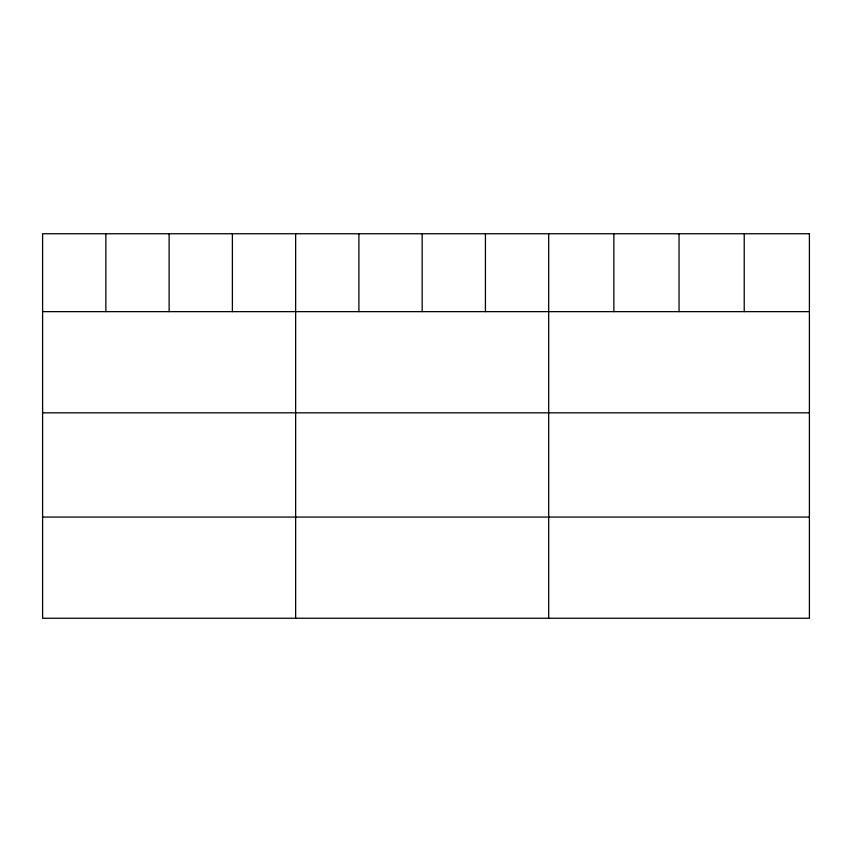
<?xml version="1.0" encoding="UTF-8"?>
<svg xmlns="http://www.w3.org/2000/svg" width="852" height="852" viewBox="0 0 852 852"><rect width="100%" height="100%" fill="white"/><g stroke="black" fill="none" stroke-linecap="round" stroke-linejoin="round"><path stroke-width="1.28" d="M42.6 311.64L809.4 311.64M42.6 412.826L809.4 412.826M42.6 517.068L809.4 517.068M744.222 233.746L744.222 311.64M679.044 233.746L679.044 311.64M613.866 233.746L613.866 311.64M548.688 233.746L548.688 618.254M485.427 233.746L485.427 311.64M422.166 233.746L422.166 311.64M358.905 233.746L358.905 311.64M295.644 233.746L295.644 618.254M232.383 233.746L232.383 311.64M169.122 233.746L169.122 311.64M105.861 233.746L105.861 311.64M809.4 233.746L42.6 233.746L42.6 618.254L809.4 618.254L809.4 233.746"/></g></svg>
